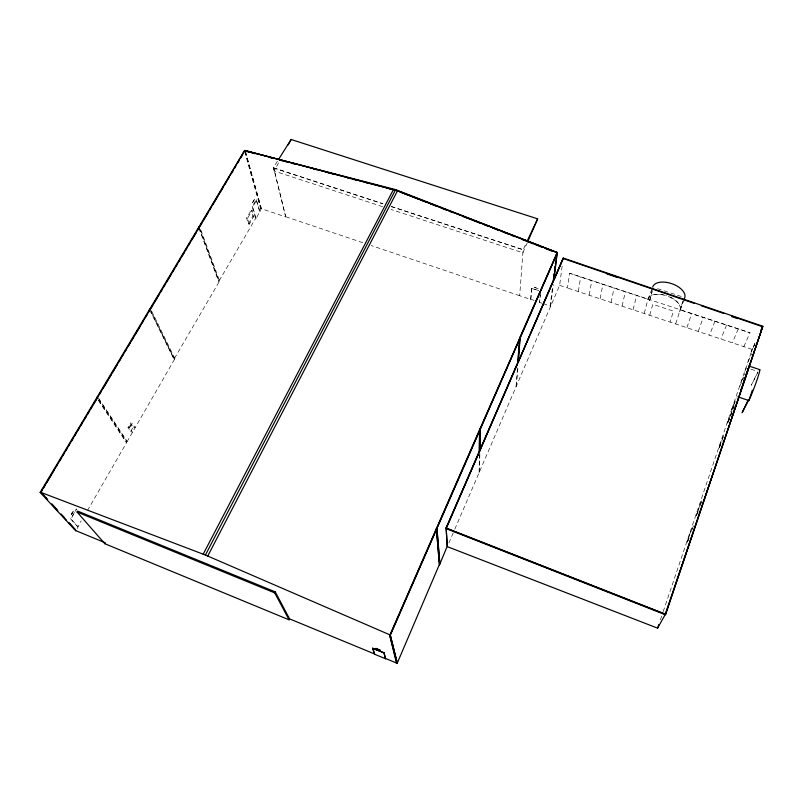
<?xml version="1.0" encoding="UTF-8"?>
<svg xmlns="http://www.w3.org/2000/svg" width="803" height="803" viewBox="0 0 803 803"><rect width="100%" height="100%" fill="white"/><g stroke="black" fill="none" stroke-linecap="round" stroke-linejoin="round"><path stroke-width="0.6" stroke-dasharray="4.01 3.01" d="M254.33 199.676L252.513 202.577M479.1 472.706L479.441 452.922M479.511 471.752L479.843 453.173M538.522 290.545L531.787 288.287L530.713 299.449L519.671 295.725L523.124 249.723L526.236 243.108M516.048 386.755L517.453 368.868M516.429 385.852L517.855 367.945M530.713 299.449L531.787 288.287M541.915 303.223L539.546 302.43L540.309 295.113M540.64 292.513L539.546 302.43M543.089 303.624L550.185 306.013L552.344 288.628M550.567 306.425L553.377 284.513M454.829 529.167L559.621 285.366L562.291 265.08M559.621 285.366L567.47 287.976L569.638 273.251L750.002 332.743L680.161 309.898A16.953 8.974 19 0 0 666.631 295.865A16.953 8.974 19 0 0 647.971 299.278L569.638 273.251M578.371 291.409L580.629 277.065M757.992 372.1L751.287 385.269L757.831 371.849M589.241 295.022L591.741 280.739M600.152 298.656L602.892 284.413M682.731 301.366L679.489 312.297L683.142 301.506M611.103 302.299L614.094 288.106M652.207 290.044L649.155 302.279L652.287 291.379M622.104 305.953L625.346 291.82M633.145 309.627L636.628 295.544M644.227 313.321L648.031 299.107A16.953 8.974 19 0 1 666.651 295.675M649.788 315.167L652.799 304.317L673.456 311.142L670.093 321.923M675.704 323.79L680.231 309.727A16.953 8.974 19 0 0 667.715 296.046M693.611 525.814L690.57 531.757L687.097 541.995L690.791 531.837L693.832 525.905M699.674 505.589L696.281 515.626L701.772 501.433M723.623 435.377L718.966 447.873L723.844 435.447M734.414 405.876L727.297 423.281L733.711 406.83M730.69 416.165L731.864 412.702M660.387 619.866L662.786 612.769M663.188 611.595L731.674 409.389L735.668 400.958M755.061 343.935L751.176 351.814L755.071 342.72M731.674 409.389L751.387 351.885M686.956 327.524L691.674 313.702M752.01 349.355L567.47 287.976M738.198 329.049L732.426 342.65M726.494 325.185L720.994 338.846M714.841 321.341L709.601 335.062M698.259 331.288L703.237 317.516M534.517 287.323C538.672 289.833 541.383 288.056 534.407 287.404M254.37 199.435L252.634 202.677M680.161 309.898L683.935 299.82M647.971 299.278L652.287 288.207M550.185 306.013L550.748 306.003M448.887 542.999L454.337 530.321M527.33 242.626L522.894 252.815L390.951 209.412M519.671 295.725L371.307 245.557M743.849 346.645L750.002 332.743M751.176 351.814L754.84 343.865M748.105 361.591L751.738 353.732M744.793 371.377L747.884 364.723M741.45 381.234L745.033 373.576M739.764 386.213L743.919 377.33M733.601 404.431L736.672 397.927M731.894 409.47L734.886 403.146M727.297 423.281L729.726 418.192M728 422.338L730.911 416.235M718.966 447.873L722.288 441.008M719.187 447.954L721.566 443.045M699.975 504.465L702.585 499.275M71.387 513.84L71.608 514.663L73.806 510.608L71.387 513.84L73.756 510.567M71.587 513.92L71.527 514.663M71.407 514.582L73.645 510.598M696.06 515.546L698.64 510.437M696.281 515.626L698.861 510.517M687.097 541.995L690.108 536.173M687.328 542.075L689.335 538.201M382.629 206.682L274.184 171.009L279.434 161.222M285.717 216.91L273.652 167.807L285.717 216.91L261.226 208.66L245.758 153.082M130.618 431.542L133.268 426.955L130.658 422.83L127.988 427.447L130.618 431.542L132.515 432.285L129.604 427.728L127.988 427.447M87.487 510.527L126.663 442.463L126.723 441.339L98.317 398.408M126.723 441.339L127.195 441.52L174.442 359.443L150.322 309.255M174.472 358.409L219.159 281.743L199.375 227.219M260.092 211.741L256.217 199.706L252.172 206.682L255.585 218.466L256.117 218.647L261.226 208.66M77.068 528.625L81.183 520.836M219.169 280.779L255.585 218.466M129.604 427.728L132.274 423.101L130.658 422.83M248.398 223.896L252.885 216.117L251.158 210.215L252.062 210.516L253.788 216.429L249.301 224.198L248.398 223.896L246.631 218.025L251.158 210.215M77.771 526.768L70.684 518.929L76.506 508.901L70.985 519.049L78.062 526.888M256.117 218.647L252.714 206.873L256.759 199.887M249.301 224.198L247.535 218.336L252.062 210.516M274.184 171.009L273.361 167.717L277.968 160.399M657.456 288.668L682.389 296.839M273.361 167.717L382.941 203.701M391.262 206.431L523.124 249.723L391.171 206.592M273.552 167.968L382.86 203.862M531.716 288.458L538.452 290.706M750.855 369.189L757.38 371.387M285.798 216.75L362.986 242.757M530.793 299.288L534.105 300.402M252.172 206.682L252.714 206.873M252.885 216.117L253.788 216.429M246.631 218.025L247.535 218.336M133.268 426.955L135.165 427.688L132.274 423.101M98.578 400.115L126.663 442.463M98.438 400.456L126.181 442.272M98.488 398.087L127.195 441.52M151.074 311.976L174.442 359.443M149.78 310.169L173.97 359.272M151.626 311.062L174.934 358.58M199.114 227.61L219.159 281.743M198.863 228.072L218.707 281.582M200.901 230.21L219.62 280.94M256.217 199.706L259.56 211.56M244.664 151.456L260.654 208.74M245.377 151.185L261.316 208.499M245.056 151.586L261.095 208.88M130.708 424.667L129.112 427.437L129.765 428.471L131.361 425.7L130.708 424.667"/><path stroke-width="1.2" d="M439.472 564.91L436.39 528.635L439.472 564.91L447.191 546.371L446.137 527.772L479.25 451.376L479.612 429.715L479.461 451.687M479.893 450.463L480.064 428.682L519.882 338.143M479.893 450.694L480.064 428.682M75.773 530.863L40.15 492.39L244.714 150.382L395.407 190.191L395.618 189.628L557.282 252.543L553.769 280.177L530.632 333.576M395.417 190.06L556.75 252.333M479.682 450.383L517.734 362.565L519.661 338.063M40.782 492.359L205.307 554.993L389.596 634.711L397.084 663.519L390.097 635.213L557.282 252.543L520.083 337.109L517.925 362.906L529.649 335.845M518.326 361.982L520.083 337.109M553.387 280.016L554.11 273.662M554.441 271.414L555.034 266.486M555.335 264.026L555.636 261.567M556.077 257.883L556.68 252.965M518.347 361.711L553.789 279.384L557.071 252.473M517.433 364.05L446.277 528.274L665.587 614.405L762.85 326.289L563.244 258.044L553.96 279.745M748.245 399.894L742.123 412.672L748.697 399.994M737.877 396.823L748.868 400.577L752.331 390.198M446.137 527.772L447.311 546.652L657.587 628.147L665.155 614.646L762.659 326.751M657.587 628.147L658.781 624.593M683.935 299.82L684.768 297.612A16.873 9.094 18.8 0 0 671.358 283.529A16.873 9.094 18.8 0 0 652.709 287.113M396.531 663.288L389.596 634.711M439.251 564.83L397.084 663.519M563.244 258.044L446.267 528.073L665.677 614.235L665.155 614.646M554.351 279.193L563.124 258.937M527.822 241.492L537.659 218.848L291.108 139.481L278.621 159.355M385.52 658.741L383.985 652.709L372.712 648.332L374.549 654.214L385.52 658.741L383.985 652.709M379.709 650.43L380.321 650.279L375.894 648.392L380.22 650.54L376.346 649.045M396.812 661.692L390.117 634.511L436.39 528.635M439.693 563.796L436.872 527.521L479.612 429.715M390.439 634.942L557.011 253.607M374.549 654.214L372.813 648.111M760.662 330.545L762.408 327.303L665.396 614.737L446.307 528.685M762.85 326.289L762.438 327.112M527.28 240.9L537.659 218.848M289.07 619.816L289.532 618.852L275.258 591.871L77.64 511.079L77.078 512.043L104.842 543.721L289.07 619.816L274.756 592.905L77.078 512.043M274.756 592.905L275.258 591.871M207.716 556.098L397.465 190.853M203.159 554.241L393.39 189.659L245.086 150.663L395.618 189.628L205.387 555.084M288.187 144.921L291.108 139.481M104.842 543.721L105.344 542.818L75.894 530.663M244.654 151.396L244.483 150.783L199.626 226.747L199.144 226.576L197.588 230.21M42.157 490.171L40.883 492.309L42.579 494.156M43.432 488.033L45.349 484.831M46.624 482.693L51.733 474.161M53.008 472.023L54.283 469.885M56.2 466.684L57.475 464.556M59.392 461.354L61.309 458.152M62.584 456.014L63.859 453.876M65.776 450.674L67.05 448.536M68.325 446.408L69.6 444.27M71.517 441.068L72.792 438.93M74.709 435.728L76.626 432.526M77.901 430.398L79.176 428.26M81.093 425.058L82.368 422.92M84.285 419.718L86.192 416.516M87.477 414.378L88.752 412.25M90.659 409.048L91.943 406.91M93.218 404.772L97.635 397.385L97.293 396.853L97.805 397.053L149.99 309.767L149.488 309.587L148.485 312.327M99.572 394.153L101.499 390.92M102.784 388.772L107.933 380.16M109.228 378.002L111.155 374.77M112.44 372.622L117.589 364.01M118.874 361.852L120.811 358.62M122.096 356.472L123.381 354.314M125.318 351.082L126.603 348.934M128.53 345.702L130.467 342.469M131.752 340.321L133.679 337.089M134.974 334.931L140.123 326.319M142.051 323.097L143.335 320.939M145.273 317.707L147.2 314.475M150.964 308.181L152.881 304.979M154.156 302.841L159.265 294.299M160.54 292.162L161.825 290.024M163.742 286.822L165.016 284.684M166.291 282.546L171.4 274.004M172.675 271.866L174.592 268.664M175.867 266.526L177.152 264.388M179.069 261.186L180.344 259.048M182.261 255.846L184.178 252.644M185.453 250.506L186.728 248.368M188.645 245.166L189.92 243.028M191.837 239.826L196.303 232.348M200.017 226.145L201.924 222.953M203.199 220.815L208.308 212.283M209.583 210.145L211.5 206.943M212.775 204.805L217.874 196.273M219.149 194.135L223.615 186.667M224.89 184.539L226.807 181.337M228.082 179.199L229.357 177.072M231.274 173.87L233.181 170.668M234.466 168.53L235.741 166.402M237.648 163.2L238.923 161.062M240.84 157.86L242.757 154.658M249.01 152.128L245.377 151.185L245.186 150.502M251.439 152.761L255.073 153.704M269.617 157.488L273.251 158.442M279.314 160.018L282.947 160.961M285.376 161.594L289.01 162.537M291.439 163.17L295.072 164.113M313.26 168.851L316.894 169.794M325.376 172.003L329.019 172.946M331.438 173.578L335.072 174.532M347.197 177.684L350.831 178.627M353.26 179.26L356.893 180.203M365.375 182.411L369.019 183.365M387.197 188.093L390.84 189.036M759.789 369.661L748.828 365.977A17.455 0.853 -69.7 0 1 748.838 366.569M563.154 258.516L694.193 303.333M701.27 305.752L723.704 313.421M731.965 316.252L761.485 326.339M607.018 273.943L617.698 277.597M731.593 316.563L737.525 318.59M198.632 227.44L199.114 227.61L150.542 308.854L150.041 308.673L150.322 309.255M40.15 492.39L40.652 492.58M436.872 527.521L439.914 563.887M96.701 397.846L97.213 398.047L40.993 492.068L40.471 491.848M395.387 190.05L556.68 252.513M401.52 192.569L409.681 195.751M412.019 196.655L417.851 198.933M420.18 199.837L426.012 202.105M430.679 203.922L436.521 206.19M441.178 208.007L445.846 209.824M449.349 211.189L452.852 212.554M463.351 216.639L471.512 219.811M473.85 220.725L479.682 222.993M484.35 224.81L487.843 226.175M492.51 227.992L498.342 230.26M503.009 232.077L507.677 233.894M511.18 235.259L514.683 236.614M521.679 239.344L533.343 243.881M535.681 244.795L541.513 247.063M546.181 248.88L552.012 251.148M390.117 634.511L397.324 662.957M372.712 648.332L383.884 652.939M289.532 618.852L374.65 653.993M385.621 658.52L396.632 663.067M389.485 634.952L390.097 635.213M42.669 493.895L46.845 498.452M51.854 503.923L56.862 509.393M61.038 513.95L64.381 517.594M69.389 523.064L75.231 529.448M45.962 497.84L47.658 499.687M51.884 504.304L57.806 510.768M62.885 516.309L66.268 520.003M68.807 522.773L74.729 529.237M244.955 150.934L245.126 151.546M748.446 368.256A17.455 0.853 -69.7 0 1 742.333 385.982M741.932 387.026A17.455 0.853 -69.7 0 1 740.757 390.047M759.317 370.163A17.485 1.024 -69.7 0 1 756.918 380.17A17.485 1.024 -69.7 0 1 748.868 400.577M748.225 368.186A17.455 0.853 -69.7 0 1 744.893 378.364M744.511 379.417A17.455 0.853 -69.7 0 1 743.327 382.67"/></g></svg>
